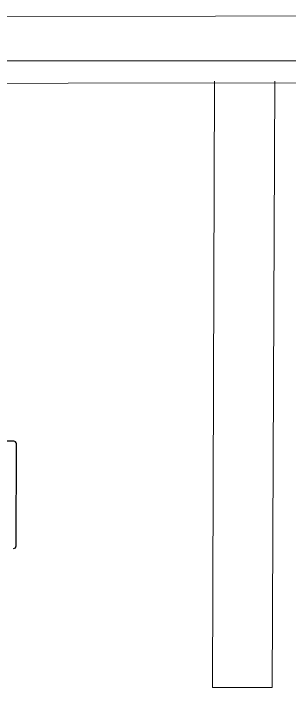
# Model space of a CAD drawing. Header units: inches. Extents: x 164.3 to 247.9, y 15.6 to 56.7.
# Drawn here: x 219.225 to 219.922, y 54.967 to 56.667 of the extents above; entities that cross this region are included whole.
import ezdxf

# ---------------------------------------------------------------- set-up
doc = ezdxf.new("R2010")
doc.units = ezdxf.units.IN
doc.header["$MEASUREMENT"] = 0
doc.layers.get('0').update_dxf_attribs({"lineweight": 0})
doc.layers.add('WALL 1 100', color=250, linetype='Continuous', lineweight=9)
doc.layers.add('провода', color=1, linetype='Continuous', lineweight=5)

msp = doc.modelspace()

# ---------------------------------------------------------------- linework, layer by layer
at = {"color": 7, "linetype": 'ByBlock', "lineweight": -2}
for p, q in [((219.2254, 55.5884), (219.1446, 55.5885)), ((219.2315, 55.3244), (219.2321, 55.5816))]:
    msp.add_line(p, q, dxfattribs=at)
for centre, start, end in [((219.2253, 55.5816), 359.8612, 89.8612), ((219.2247, 55.3244), 269.8612, 359.8612)]:
    msp.add_arc(centre, 0.00677, start, end, dxfattribs=at)
at = {"layer": 'WALL 1 100', "color": 0}
for p, q in [((219.7276, 54.967), (219.7326, 56.4958)), ((219.8776, 54.967), (219.8843, 56.4958)), ((219.8776, 54.967), (219.7276, 54.967))]:
    msp.add_line(p, q, dxfattribs=at)
for points in [[(209.2861, 56.6519), (228.0934, 56.6669)], [(209.457, 56.4802), (223.1726, 56.4953)]]:
    msp.add_lwpolyline(points, dxfattribs=at)
at = {"layer": 'провода', "color": 1}
msp.add_line((209.3682, 56.5493), (220.8106, 56.547), dxfattribs=at)

doc.saveas('drawing.dxf')
